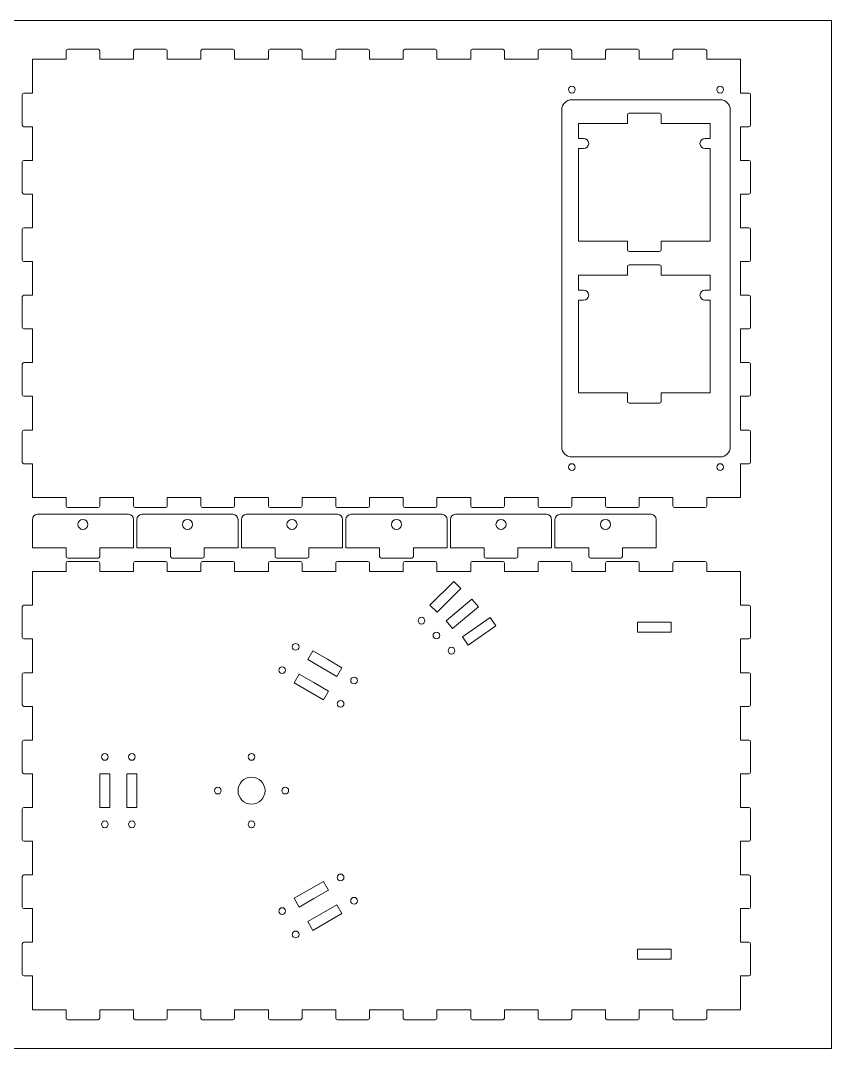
# Model space of a CAD drawing. Header units: millimetres. Extents: x 0 to 1220, y 0 to 610.
# Drawn here: x 739 to 1220, y 0 to 610 of the extents above; entities that cross this region are included whole.
import ezdxf

# ---------------------------------------------------------------- set-up
doc = ezdxf.new("R2010")
doc.units = ezdxf.units.MM
doc.layers.get('0').update_dxf_attribs({"linetype": 'CONTINUOUS', "lineweight": 0})

msp = doc.modelspace()

# ---------------------------------------------------------------- linework, layer by layer
for p, q in [((0, 610), (1220, 610)), ((1220, 610), (1220, 0)), ((766, 587), (766, 592)), ((767, 593), (785, 593)), ((786, 592), (786, 587)), ((806, 587), (806, 592)), ((807, 593), (825, 593)), ((826, 592), (826, 587)), ((846, 587), (846, 592)), ((847, 593), (865, 593)), ((866, 592), (866, 587)), ((886, 587), (886, 592)), ((887, 593), (905, 593)), ((906, 592), (906, 587)), ((926, 587), (926, 592)), ((927, 593), (945, 593)), ((946, 592), (946, 587)), ((966, 587), (966, 592)), ((967, 593), (985, 593)), ((986, 592), (986, 587)), ((1006, 587), (1006, 592)), ((1007, 593), (1025, 593)), ((1026, 592), (1026, 587)), ((1046, 587), (1046, 592)), ((1047, 593), (1065, 593)), ((1066, 592), (1066, 587)), ((1086, 587), (1086, 592)), ((1087, 593), (1105, 593)), ((1106, 592), (1106, 587)), ((1126, 587), (1126, 592)), ((1127, 593), (1145, 593)), ((1146, 592), (1146, 587)), ((746, 587), (766, 587)), ((746, 587), (746, 567)), ((786, 587), (806, 587)), ((826, 587), (846, 587)), ((866, 587), (886, 587)), ((906, 587), (926, 587)), ((946, 587), (966, 587)), ((986, 587), (1006, 587)), ((1026, 587), (1046, 587)), ((1066, 587), (1086, 587)), ((1106, 587), (1126, 587)), ((1146, 587), (1166, 587)), ((1166, 587), (1166, 567)), ((740, 566), (740, 548)), ((746, 567), (741, 567)), ((1066, 563), (1154, 563)), ((1166, 567), (1171, 567)), ((1172, 566), (1172, 548)), ((1060, 357), (1060, 557)), ((1160, 557), (1160, 357)), ((1070, 549), (1099, 549)), ((1070, 540), (1070, 549)), ((1099, 554), (1099, 549)), ((1109, 555), (1100, 555)), ((1109, 555), (1118, 555)), ((1119, 554), (1119, 549)), ((1119, 549), (1148, 549)), ((1148, 549), (1148, 540)), ((741, 547), (746, 547)), ((746, 547), (746, 527)), ((1171, 547), (1166, 547)), ((1166, 547), (1166, 527)), ((1073, 540), (1070, 540)), ((1145, 540), (1148, 540)), ((1073, 534), (1070, 534)), ((1070, 479), (1070, 534)), ((1145, 534), (1148, 534)), ((1148, 534), (1148, 479)), ((740, 526), (740, 508)), ((746, 527), (741, 527)), ((1166, 527), (1171, 527)), ((1172, 526), (1172, 508)), ((741, 507), (746, 507)), ((746, 507), (746, 487)), ((1171, 507), (1166, 507)), ((1166, 507), (1166, 487)), ((740, 486), (740, 468)), ((746, 487), (741, 487)), ((1166, 487), (1171, 487)), ((1172, 486), (1172, 468)), ((1070, 479), (1099, 479)), ((1099, 474), (1099, 479)), ((1119, 479), (1148, 479)), ((1119, 474), (1119, 479)), ((1109, 473), (1100, 473)), ((1109, 473), (1118, 473)), ((741, 467), (746, 467)), ((746, 467), (746, 447)), ((1099, 464), (1099, 459)), ((1109, 465), (1100, 465)), ((1109, 465), (1118, 465)), ((1119, 464), (1119, 459)), ((1171, 467), (1166, 467)), ((1166, 467), (1166, 447)), ((1070, 459), (1099, 459)), ((1070, 450), (1070, 459)), ((1119, 459), (1148, 459)), ((1148, 459), (1148, 450)), ((740, 446), (740, 428)), ((746, 447), (741, 447)), ((1073, 450), (1070, 450)), ((1145, 450), (1148, 450)), ((1166, 447), (1171, 447)), ((1172, 446), (1172, 428)), ((1073, 444), (1070, 444)), ((1070, 389), (1070, 444)), ((1145, 444), (1148, 444)), ((1148, 444), (1148, 389)), ((741, 427), (746, 427)), ((746, 427), (746, 407)), ((1171, 427), (1166, 427)), ((1166, 427), (1166, 407)), ((740, 406), (740, 388)), ((746, 407), (741, 407)), ((1166, 407), (1171, 407)), ((1172, 406), (1172, 388)), ((741, 387), (746, 387)), ((746, 387), (746, 367)), ((1070, 389), (1099, 389)), ((1099, 384), (1099, 389)), ((1119, 389), (1148, 389)), ((1119, 384), (1119, 389)), ((1171, 387), (1166, 387)), ((1166, 387), (1166, 367)), ((1109, 383), (1100, 383)), ((1109, 383), (1118, 383)), ((746, 367), (741, 367)), ((1166, 367), (1171, 367)), ((740, 366), (740, 348)), ((1172, 366), (1172, 348)), ((1154, 351), (1066, 351)), ((741, 347), (746, 347)), ((746, 347), (746, 327)), ((1171, 347), (1166, 347)), ((1166, 347), (1166, 327)), ((746, 327), (766, 327)), ((766, 327), (766, 322)), ((786, 322), (786, 327)), ((786, 327), (806, 327)), ((806, 327), (806, 322)), ((826, 322), (826, 327)), ((826, 327), (846, 327)), ((846, 327), (846, 322)), ((866, 322), (866, 327)), ((866, 327), (886, 327)), ((886, 327), (886, 322)), ((906, 322), (906, 327)), ((906, 327), (926, 327)), ((926, 327), (926, 322)), ((946, 322), (946, 327)), ((946, 327), (966, 327)), ((966, 327), (966, 322)), ((986, 322), (986, 327)), ((986, 327), (1006, 327)), ((1006, 327), (1006, 322)), ((1026, 322), (1026, 327)), ((1026, 327), (1046, 327)), ((1046, 327), (1046, 322)), ((1066, 322), (1066, 327)), ((1066, 327), (1086, 327)), ((1086, 327), (1086, 322)), ((1106, 322), (1106, 327)), ((1106, 327), (1126, 327)), ((1126, 327), (1126, 322)), ((1146, 322), (1146, 327)), ((1146, 327), (1166, 327)), ((767, 321), (785, 321)), ((807, 321), (825, 321)), ((847, 321), (865, 321)), ((887, 321), (905, 321)), ((927, 321), (945, 321)), ((967, 321), (985, 321)), ((1007, 321), (1025, 321)), ((1047, 321), (1065, 321)), ((1087, 321), (1105, 321)), ((1127, 321), (1145, 321)), ((746, 297), (746, 314)), ((749, 317), (803, 317)), ((806, 297), (806, 314)), ((808, 297), (808, 314)), ((811, 317), (865, 317)), ((868, 297), (868, 314)), ((870, 297), (870, 314)), ((873, 317), (927, 317)), ((930, 297), (930, 314)), ((932, 297), (932, 314)), ((935, 317), (989, 317)), ((992, 297), (992, 314)), ((994, 297), (994, 314)), ((997, 317), (1051, 317)), ((1054, 297), (1054, 314)), ((1056, 297), (1056, 314)), ((1059, 317), (1113, 317)), ((1116, 297), (1116, 314)), ((766, 297), (746, 297)), ((766, 297), (766, 292)), ((786, 297), (806, 297)), ((786, 297), (786, 292)), ((828, 297), (808, 297)), ((828, 297), (828, 292)), ((848, 297), (868, 297)), ((848, 297), (848, 292)), ((890, 297), (870, 297)), ((890, 297), (890, 292)), ((910, 297), (930, 297)), ((910, 297), (910, 292)), ((952, 297), (932, 297)), ((952, 297), (952, 292)), ((972, 297), (992, 297)), ((972, 297), (972, 292)), ((1014, 297), (994, 297)), ((1014, 297), (1014, 292)), ((1034, 297), (1054, 297)), ((1034, 297), (1034, 292)), ((1076, 297), (1056, 297)), ((1076, 297), (1076, 292)), ((1096, 297), (1116, 297)), ((1096, 297), (1096, 292)), ((766, 283), (766, 288)), ((767, 291), (785, 291)), ((767, 289), (785, 289)), ((786, 288), (786, 283)), ((806, 283), (806, 288)), ((807, 289), (825, 289)), ((826, 288), (826, 283)), ((829, 291), (847, 291)), ((846, 283), (846, 288)), ((847, 289), (865, 289)), ((866, 288), (866, 283)), ((886, 283), (886, 288)), ((887, 289), (905, 289)), ((891, 291), (909, 291)), ((906, 288), (906, 283)), ((926, 283), (926, 288)), ((927, 289), (945, 289)), ((946, 288), (946, 283)), ((953, 291), (971, 291)), ((966, 283), (966, 288)), ((967, 289), (985, 289)), ((986, 288), (986, 283)), ((1006, 283), (1006, 288)), ((1007, 289), (1025, 289)), ((1015, 291), (1033, 291)), ((1026, 288), (1026, 283)), ((1046, 283), (1046, 288)), ((1047, 289), (1065, 289)), ((1066, 288), (1066, 283)), ((1077, 291), (1095, 291)), ((1086, 283), (1086, 288)), ((1087, 289), (1105, 289)), ((1106, 288), (1106, 283)), ((1126, 283), (1126, 288)), ((1127, 289), (1145, 289)), ((1146, 288), (1146, 283)), ((746, 283), (766, 283)), ((746, 283), (746, 263)), ((786, 283), (806, 283)), ((826, 283), (846, 283)), ((866, 283), (886, 283)), ((906, 283), (926, 283)), ((946, 283), (966, 283)), ((986, 283), (1006, 283)), ((1026, 283), (1046, 283)), ((1066, 283), (1086, 283)), ((1106, 283), (1126, 283)), ((1146, 283), (1166, 283)), ((1166, 283), (1166, 263)), ((981.81, 263.05), (995.95, 277.19)), ((995.95, 277.19), (1000.19, 272.95)), ((1000.19, 272.95), (986.05, 258.81)), ((746, 263), (741, 263)), ((986.05, 258.81), (981.81, 263.05)), ((1006.73, 266.61), (991.41, 253.76)), ((1010.59, 262.02), (1006.73, 266.61)), ((1166, 263), (1171, 263)), ((740, 262), (740, 244)), ((1010.59, 262.02), (995.27, 249.16)), ((1172, 262), (1172, 244)), ((991.41, 253.76), (995.27, 249.16)), ((1017.47, 255.72), (1001.09, 244.25)), ((1020.91, 250.81), (1004.53, 239.33)), ((1017.47, 255.72), (1020.91, 250.81)), ((1115, 253), (1105, 253)), ((1105, 253), (1105, 247)), ((1115, 253), (1125, 253)), ((1125, 253), (1125, 247)), ((1001.09, 244.25), (1004.53, 239.33)), ((1105, 247), (1125, 247)), ((741, 243), (746, 243)), ((746, 243), (746, 223)), ((1171, 243), (1166, 243)), ((1166, 243), (1166, 223)), ((912.34, 235.94), (909.34, 230.75)), ((921, 230.94), (912.34, 235.94)), ((926.66, 220.75), (909.34, 230.75)), ((921, 230.94), (929.66, 225.94)), ((929.66, 225.94), (926.66, 220.75)), ((740, 222), (740, 204)), ((746, 223), (741, 223)), ((904.34, 222.09), (901.34, 216.89)), ((913, 217.09), (904.34, 222.09)), ((1166, 223), (1171, 223)), ((1172, 222), (1172, 204)), ((918.66, 206.89), (901.34, 216.89)), ((913, 217.09), (921.66, 212.09)), ((921.66, 212.09), (918.66, 206.89)), ((741, 203), (746, 203)), ((746, 203), (746, 183)), ((1171, 203), (1166, 203)), ((1166, 203), (1166, 183)), ((740, 182), (740, 164)), ((746, 183), (741, 183)), ((1166, 183), (1171, 183)), ((1172, 182), (1172, 164)), ((741, 163), (746, 163)), ((746, 163), (746, 143)), ((786, 153), (786, 163)), ((786, 163), (792, 163)), ((792, 163), (792, 143)), ((802, 153), (802, 163)), ((802, 163), (808, 163)), ((808, 163), (808, 143)), ((1171, 163), (1166, 163)), ((1166, 163), (1166, 143)), ((786, 153), (786, 143)), ((802, 153), (802, 143)), ((740, 142), (740, 124)), ((746, 143), (741, 143)), ((786, 143), (792, 143)), ((802, 143), (808, 143)), ((1166, 143), (1171, 143)), ((1172, 142), (1172, 124)), ((741, 123), (746, 123)), ((746, 123), (746, 103)), ((1171, 123), (1166, 123)), ((1166, 123), (1166, 103)), ((740, 102), (740, 84)), ((746, 103), (741, 103)), ((901.34, 89.11), (918.66, 99.11)), ((921.66, 93.91), (918.66, 99.11)), ((1166, 103), (1171, 103)), ((1172, 102), (1172, 84)), ((913, 88.91), (921.66, 93.91)), ((904.34, 83.91), (901.34, 89.11)), ((913, 88.91), (904.34, 83.91)), ((741, 83), (746, 83)), ((746, 83), (746, 63)), ((909.34, 75.25), (926.66, 85.25)), ((921, 75.06), (929.66, 80.06)), ((929.66, 80.06), (926.66, 85.25)), ((1171, 83), (1166, 83)), ((1166, 83), (1166, 63)), ((912.34, 70.06), (909.34, 75.25)), ((921, 75.06), (912.34, 70.06)), ((740, 62), (740, 44)), ((746, 63), (741, 63)), ((1166, 63), (1171, 63)), ((1172, 62), (1172, 44)), ((1105, 53), (1105, 59)), ((1125, 59), (1105, 59)), ((1125, 53), (1125, 59)), ((1115, 53), (1105, 53)), ((1115, 53), (1125, 53)), ((741, 43), (746, 43)), ((746, 43), (746, 23)), ((1171, 43), (1166, 43)), ((1166, 43), (1166, 23)), ((746, 23), (766, 23)), ((766, 23), (766, 18)), ((786, 18), (786, 23)), ((786, 23), (806, 23)), ((806, 23), (806, 18)), ((826, 18), (826, 23)), ((826, 23), (846, 23)), ((846, 23), (846, 18)), ((866, 18), (866, 23)), ((866, 23), (886, 23)), ((886, 23), (886, 18)), ((906, 18), (906, 23)), ((906, 23), (926, 23)), ((926, 23), (926, 18)), ((946, 18), (946, 23)), ((946, 23), (966, 23)), ((966, 23), (966, 18)), ((986, 18), (986, 23)), ((986, 23), (1006, 23)), ((1006, 23), (1006, 18)), ((1026, 18), (1026, 23)), ((1026, 23), (1046, 23)), ((1046, 23), (1046, 18)), ((1066, 18), (1066, 23)), ((1066, 23), (1086, 23)), ((1086, 23), (1086, 18)), ((1106, 18), (1106, 23)), ((1106, 23), (1126, 23)), ((1126, 23), (1126, 18)), ((1146, 18), (1146, 23)), ((1146, 23), (1166, 23)), ((767, 17), (785, 17)), ((807, 17), (825, 17)), ((847, 17), (865, 17)), ((887, 17), (905, 17)), ((927, 17), (945, 17)), ((967, 17), (985, 17)), ((1007, 17), (1025, 17)), ((1047, 17), (1065, 17)), ((1087, 17), (1105, 17)), ((1127, 17), (1145, 17)), ((0, 0), (1220, 0))]:
    msp.add_line(p, q)
for centre, radius in [((1066, 569), 2), ((1154, 569), 2), ((1066, 345), 2), ((1154, 345), 2), ((776, 311), 3), ((838, 311), 3), ((900, 311), 3), ((962, 311), 3), ((1024, 311), 3), ((1086, 311), 3), ((976.86, 253.86), 2), ((985.68, 245.03), 2), ((902.18, 238.34), 2), ((994.62, 236.06), 2), ((894.18, 224.49), 2), ((936.82, 218.34), 2), ((928.82, 204.49), 2), ((789, 173), 2), ((805, 173), 2), ((876, 173), 2), ((876, 153), 8), ((856, 153), 2), ((896, 153), 2), ((789, 133), 2), ((805, 133), 2), ((876, 133), 2), ((928.82, 101.51), 2), ((936.82, 87.66), 2), ((894.18, 81.51), 2), ((902.18, 67.66), 2)]:
    msp.add_circle(centre, radius)
at = {"color": 7, "linetype": 'CONTINUOUS', "lineweight": 0}
for centre, radius, start, end in [((767, 592), 1, 90, 180), ((785, 592), 1, 0, 90), ((807, 592), 1, 90, 180), ((825, 592), 1, 0, 90), ((847, 592), 1, 90, 180), ((865, 592), 1, 0, 90), ((887, 592), 1, 90, 180), ((905, 592), 1, 0, 90), ((927, 592), 1, 90, 180), ((945, 592), 1, 0, 90), ((967, 592), 1, 90, 180), ((985, 592), 1, 0, 90), ((1007, 592), 1, 90, 180), ((1025, 592), 1, 0, 90), ((1047, 592), 1, 90, 180), ((1065, 592), 1, 0, 90), ((1087, 592), 1, 90, 180), ((1105, 592), 1, 0, 90), ((1127, 592), 1, 90, 180), ((1145, 592), 1, 0, 90), ((741, 566), 1, 90, 180), ((1066, 557), 6, 90, 180), ((1154, 557), 6, 0, 90), ((1171, 566), 1, 0, 90), ((1100, 554), 1, 90, 180), ((1118, 554), 1, 0, 90), ((741, 548), 1, 180, 270), ((1171, 548), 1, 270, 0), ((1073, 537), 3, 270, 90), ((1145, 537), 3, 90, 270), ((741, 526), 1, 90, 180), ((1171, 526), 1, 0, 90), ((741, 508), 1, 180, 270), ((1171, 508), 1, 270, 0), ((741, 486), 1, 90, 180), ((1171, 486), 1, 0, 90), ((1100, 474), 1, 180, 270), ((1118, 474), 1, 270, 0), ((741, 468), 1, 180, 270), ((1100, 464), 1, 90, 180), ((1118, 464), 1, 0, 90), ((1171, 468), 1, 270, 0), ((741, 446), 1, 90, 180), ((1073, 447), 3, 270, 90), ((1145, 447), 3, 90, 270), ((1171, 446), 1, 0, 90), ((741, 428), 1, 180, 270), ((1171, 428), 1, 270, 0), ((741, 406), 1, 90, 180), ((1171, 406), 1, 0, 90), ((741, 388), 1, 180, 270), ((1171, 388), 1, 270, 0), ((1100, 384), 1, 180, 270), ((1118, 384), 1, 270, 0), ((741, 366), 1, 90, 180), ((1171, 366), 1, 0, 90), ((1066, 357), 6, 180, 270), ((1154, 357), 6, 270, 0), ((741, 348), 1, 180, 270), ((1171, 348), 1, 270, 0), ((767, 322), 1, 180, 270), ((785, 322), 1, 270, 0), ((807, 322), 1, 180, 270), ((825, 322), 1, 270, 0), ((847, 322), 1, 180, 270), ((865, 322), 1, 270, 0), ((887, 322), 1, 180, 270), ((905, 322), 1, 270, 0), ((927, 322), 1, 180, 270), ((945, 322), 1, 270, 0), ((967, 322), 1, 180, 270), ((985, 322), 1, 270, 0), ((1007, 322), 1, 180, 270), ((1025, 322), 1, 270, 0), ((1047, 322), 1, 180, 270), ((1065, 322), 1, 270, 0), ((1087, 322), 1, 180, 270), ((1105, 322), 1, 270, 0), ((1127, 322), 1, 180, 270), ((1145, 322), 1, 270, 0), ((749, 314), 3, 90, 180), ((803, 314), 3, 360, 90), ((811, 314), 3, 90, 180), ((865, 314), 3, 360, 90), ((873, 314), 3, 90, 180), ((927, 314), 3, 360, 90), ((935, 314), 3, 90, 180), ((989, 314), 3, 360, 90), ((997, 314), 3, 90, 180), ((1051, 314), 3, 360, 90), ((1059, 314), 3, 90, 180), ((1113, 314), 3, 360, 90), ((767, 292), 1, 180, 270), ((767, 288), 1, 90, 180), ((785, 292), 1, 270, 360), ((785, 288), 1, 0, 90), ((807, 288), 1, 90, 180), ((825, 288), 1, 0, 90), ((829, 292), 1, 180, 270), ((847, 288), 1, 90, 180), ((847, 292), 1, 270, 360), ((865, 288), 1, 0, 90), ((887, 288), 1, 90, 180), ((891, 292), 1, 180, 270), ((905, 288), 1, 0, 90), ((909, 292), 1, 270, 360), ((927, 288), 1, 90, 180), ((945, 288), 1, 0, 90), ((953, 292), 1, 180, 270), ((967, 288), 1, 90, 180), ((971, 292), 1, 270, 360), ((985, 288), 1, 0, 90), ((1007, 288), 1, 90, 180), ((1015, 292), 1, 180, 270), ((1025, 288), 1, 0, 90), ((1033, 292), 1, 270, 360), ((1047, 288), 1, 90, 180), ((1065, 288), 1, 0, 90), ((1077, 292), 1, 180, 270), ((1087, 288), 1, 90, 180), ((1095, 292), 1, 270, 360), ((1105, 288), 1, 0, 90), ((1127, 288), 1, 90, 180), ((1145, 288), 1, 0, 90), ((741, 262), 1, 90, 180), ((1171, 262), 1, 0, 90), ((741, 244), 1, 180, 270), ((1171, 244), 1, 270, 0), ((741, 222), 1, 90, 180), ((1171, 222), 1, 0, 90), ((741, 204), 1, 180, 270), ((1171, 204), 1, 270, 0), ((741, 182), 1, 90, 180), ((1171, 182), 1, 0, 90), ((741, 164), 1, 180, 270), ((1171, 164), 1, 270, 0), ((741, 142), 1, 90, 180), ((1171, 142), 1, 0, 90), ((741, 124), 1, 180, 270), ((1171, 124), 1, 270, 0), ((741, 102), 1, 90, 180), ((1171, 102), 1, 0, 90), ((741, 84), 1, 180, 270), ((1171, 84), 1, 270, 0), ((741, 62), 1, 90, 180), ((1171, 62), 1, 0, 90), ((741, 44), 1, 180, 270), ((1171, 44), 1, 270, 0), ((767, 18), 1, 180, 270), ((785, 18), 1, 270, 0), ((807, 18), 1, 180, 270), ((825, 18), 1, 270, 0), ((847, 18), 1, 180, 270), ((865, 18), 1, 270, 0), ((887, 18), 1, 180, 270), ((905, 18), 1, 270, 0), ((927, 18), 1, 180, 270), ((945, 18), 1, 270, 0), ((967, 18), 1, 180, 270), ((985, 18), 1, 270, 0), ((1007, 18), 1, 180, 270), ((1025, 18), 1, 270, 0), ((1047, 18), 1, 180, 270), ((1065, 18), 1, 270, 0), ((1087, 18), 1, 180, 270), ((1105, 18), 1, 270, 0), ((1127, 18), 1, 180, 270), ((1145, 18), 1, 270, 0)]:
    msp.add_arc(centre, radius, start, end, dxfattribs=at)

doc.saveas('drawing.dxf')
